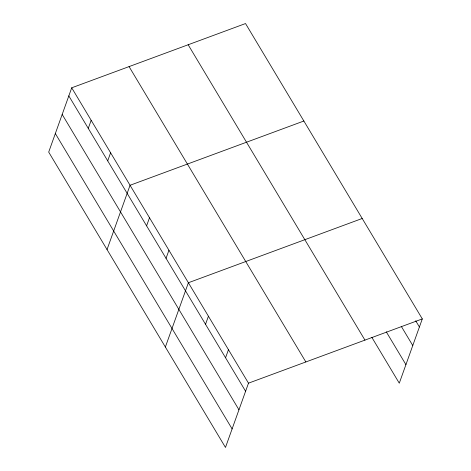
<?xml version="1.0" encoding="UTF-8"?>
<svg xmlns="http://www.w3.org/2000/svg" width="471" height="471" viewBox="0 0 471 471"><rect width="100%" height="100%" fill="white"/><g stroke="black" fill="none" stroke-linecap="round" stroke-linejoin="round"><path stroke-width="0.71" d="M71.716 87.806L48.696 152.092L225.474 447.45L248.494 383.164L422.304 318.908L245.526 23.55L71.716 87.806L248.494 383.164M88.265 128.383L91.162 120.293M107.712 160.87L110.603 152.781M107.035 249.559L130.049 185.274L303.866 121.018M146.599 225.85L149.495 217.761M166.045 258.338L168.942 250.254M165.368 347.027L188.388 282.741L362.199 218.485M205.527 324.301L208.423 316.212M225.562 357.777L228.459 349.688M422.304 318.908L399.284 383.194L371.831 337.324M415.699 320.792L419.408 326.992M401.268 326.326L412.767 345.537M386.261 331.796L405.925 364.648M188.17 44.757L364.948 340.109M129.072 66.599L305.85 361.958M68.819 95.89L245.597 391.248M62.178 114.435L238.956 409.794M55.337 133.546L232.115 428.904"/></g></svg>
